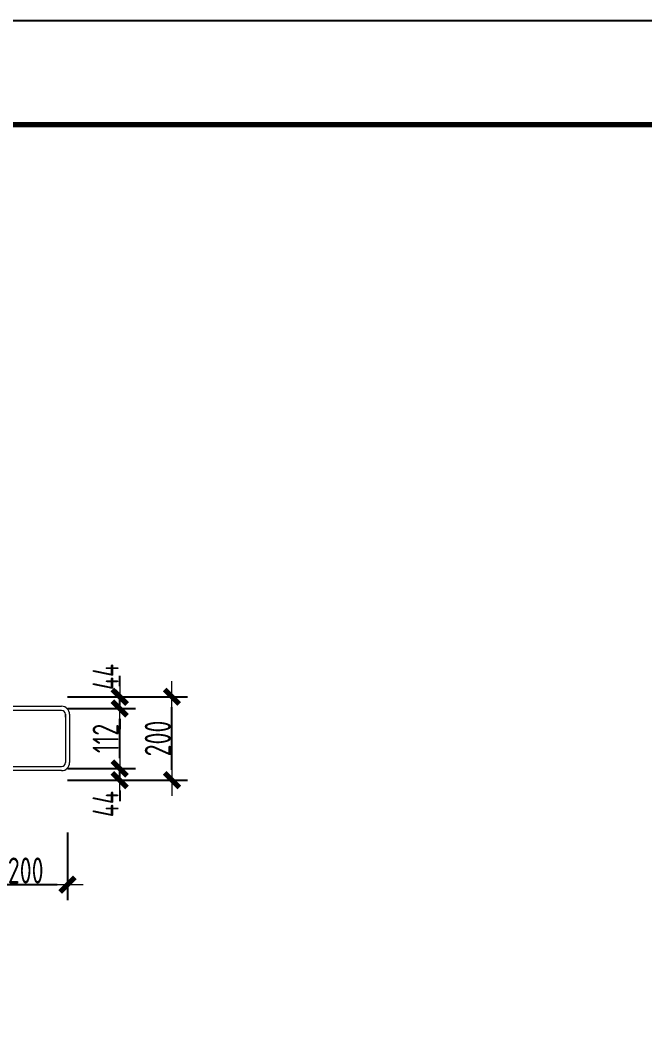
# Model space of a CAD drawing. Extents: x -85320 to 1679916, y -1321939 to 627.
# Drawn here: x 1059363 to 1065340, y -835626 to -825871 of the extents above; entities that cross this region are included whole.
import ezdxf

# ---------------------------------------------------------------- set-up
doc = ezdxf.new("R2010")
doc.units = 0
doc.header["$LTSCALE"] = 1000
for name, color, linetype in [('BORDER', 7, 'Continuous'), ('打印线框', 7, 'Continuous'), ('拉模', 7, 'Continuous')]:
    doc.layers.add(name, color=color, linetype=linetype)
doc.layers.add('预制墙墙身水平筋', color=130, linetype='Continuous', lineweight=18)
doc.layers.add('预制墙详图标注', color=3, linetype='Continuous', lineweight=18)
doc.styles.add('样式 1', font='yjkeng.shx', dxfattribs={"width": 0.7, "bigfont": 'yjkchn.shx'})
doc.dimstyles.new('盈建科结构', dxfattribs={"dimscale": 100, "dimtxt": 2.5, "dimasz": 1, "dimexe": 1.5, "dimexo": 0.625, "dimgap": 0.1, "dimtad": 1, "dimdec": 0, "dimrnd": 1, "dimzin": 0, "dimdsep": 46, "dimtxsty": '样式 1', "dimblk": '_yjkbk', "dimblk1": 'ARCHTICK', "dimblk2": 'ARCHTICK', "dimcen": 0.09, "dimadec": 0, "dimazin": 0, "dimtfac": 1, "dimtdec": 4, "dimtix": 1, "dimtmove": 2, "dimatfit": 3, "dimfxl": 1, "dimtolj": 1, "dimtzin": 0, "dimarcsym": 0})

# ---------------------------------------------------------------- blocks, each defined once
blk = doc.blocks.new('_yjkbk')
blk.add_line((-1, 0), (1.5, 0))
blk.add_lwpolyline([(-0.7, -0.7, 0.5, 0.5, 0), (0.7, 0.7, 0.5, 0.5, 0)], format="xyseb")
blk = doc.blocks.new('*D319')
at = {"layer": 'Defpoints', "color": 0, "transparency": 16777216}
for p in [(1059014.4, -833650.8), (1059814.4, -833650.8), (1059814.4, -834150.8)]:
    blk.add_point(p, dxfattribs=at)
at = {"layer": '预制墙详图标注', "color": 0, "lineweight": -2, "transparency": 16777216}
for p, q in [((1059014.4, -833650.8), (1059014.4, -834300.8)), ((1059814.4, -833650.8), (1059814.4, -834300.8)), ((1059114.4, -834150.8), (1059714.4, -834150.8))]:
    blk.add_line(p, q, dxfattribs=at)
at = {"layer": '预制墙详图标注', "color": 0, "lineweight": -2, "transparency": 16777216, "xscale": 100, "yscale": 100, "zscale": 100, "rotation": 180}
blk.add_blockref('_yjkbk', (1059014.4, -834150.8), dxfattribs=at)
at = {"layer": '预制墙详图标注', "color": 0, "lineweight": -2, "transparency": 16777216, "xscale": 100, "yscale": 100, "zscale": 100}
blk.add_blockref('_yjkbk', (1059814.4, -834150.8), dxfattribs=at)
at = {"layer": '预制墙详图标注', "color": 0, "transparency": 16777216, "insert": (1059414.4, -834140.8), "char_height": 250, "attachment_point": 8, "style": '样式 1'}
blk.add_mtext('\\A1;200', dxfattribs=at)
blk = doc.blocks.new('_ArchTick')
at = {"color": 0, "linetype": 'ByBlock', "const_width": 0.4}
blk.add_lwpolyline([(-0.5, -0.5), (0.5, 0.5)], dxfattribs=at)
blk = doc.blocks.new('*D320')
at = {"layer": 'Defpoints', "color": 0, "transparency": 16777216}
for p in [(1059814.4, -833038.8), (1060314.4, -833038.8), (1059814.4, -833150.8)]:
    blk.add_point(p, dxfattribs=at)
at = {"layer": '预制墙详图标注', "color": 0, "lineweight": -2, "transparency": 16777216}
for p, q in [((1060314.4, -832938.8), (1060314.4, -832838.8)), ((1059814.4, -833038.8), (1060464.4, -833038.8)), ((1060314.4, -833150.8), (1060314.4, -833038.8)), ((1059814.4, -833150.8), (1060464.4, -833150.8)), ((1060314.4, -833250.8), (1060314.4, -833350.8))]:
    blk.add_line(p, q, dxfattribs=at)
at = {"layer": '预制墙详图标注', "color": 0, "lineweight": -2, "transparency": 16777216, "xscale": 100, "yscale": 100, "zscale": 100}
for p, rotation in [((1060314.4, -833038.8), 270), ((1060314.4, -833150.8), 90)]:
    blk.add_blockref('_yjkbk', p, dxfattribs=dict(at, rotation=rotation))
at = {"layer": '预制墙详图标注', "color": 0, "transparency": 16777216, "insert": (1060304.4, -833379.7), "char_height": 250, "attachment_point": 8, "rotation": 90, "style": '样式 1'}
blk.add_mtext('\\A1;44', dxfattribs=at)
blk = doc.blocks.new('*D321')
at = {"layer": 'Defpoints', "color": 0, "transparency": 16777216}
for p in [(1059814.4, -832462.8), (1060314.4, -832462.8), (1059814.4, -833038.8)]:
    blk.add_point(p, dxfattribs=at)
at = {"layer": '预制墙详图标注', "color": 0, "lineweight": -2, "transparency": 16777216}
for p, q in [((1059814.4, -832462.8), (1060464.4, -832462.8)), ((1060314.4, -832938.8), (1060314.4, -832562.8)), ((1059814.4, -833038.8), (1060464.4, -833038.8))]:
    blk.add_line(p, q, dxfattribs=at)
at = {"layer": '预制墙详图标注', "color": 0, "lineweight": -2, "transparency": 16777216, "xscale": 100, "yscale": 100, "zscale": 100}
for p, rotation in [((1060314.4, -832462.8), 90), ((1060314.4, -833038.8), 270)]:
    blk.add_blockref('_yjkbk', p, dxfattribs=dict(at, rotation=rotation))
at = {"layer": '预制墙详图标注', "color": 0, "transparency": 16777216, "insert": (1060304.4, -832750.8), "char_height": 250, "attachment_point": 8, "rotation": 90, "style": '样式 1'}
blk.add_mtext('\\A1;112', dxfattribs=at)
blk = doc.blocks.new('*D322')
at = {"layer": 'Defpoints', "color": 0, "transparency": 16777216}
for p in [(1059814.4, -832350.8), (1060314.4, -832350.8), (1059814.4, -832462.8)]:
    blk.add_point(p, dxfattribs=at)
at = {"layer": '预制墙详图标注', "color": 0, "lineweight": -2, "transparency": 16777216}
for p, q in [((1060314.4, -832250.8), (1060314.4, -832150.8)), ((1059814.4, -832350.8), (1060464.4, -832350.8)), ((1060314.4, -832462.8), (1060314.4, -832350.8)), ((1059814.4, -832462.8), (1060464.4, -832462.8)), ((1060314.4, -832562.8), (1060314.4, -832662.8))]:
    blk.add_line(p, q, dxfattribs=at)
at = {"layer": '预制墙详图标注', "color": 0, "lineweight": -2, "transparency": 16777216, "xscale": 100, "yscale": 100, "zscale": 100}
for p, rotation in [((1060314.4, -832350.8), 270), ((1060314.4, -832462.8), 90)]:
    blk.add_blockref('_yjkbk', p, dxfattribs=dict(at, rotation=rotation))
at = {"layer": '预制墙详图标注', "color": 0, "transparency": 16777216, "insert": (1060304.4, -832161.1), "char_height": 250, "attachment_point": 8, "rotation": 90, "style": '样式 1'}
blk.add_mtext('\\A1;44', dxfattribs=at)
blk = doc.blocks.new('*D323')
at = {"layer": 'Defpoints', "color": 0, "transparency": 16777216}
for p in [(1060314.4, -832350.8), (1060814.4, -832350.8), (1060314.4, -833150.8)]:
    blk.add_point(p, dxfattribs=at)
at = {"layer": '预制墙详图标注', "color": 0, "lineweight": -2, "transparency": 16777216}
for p, q in [((1060376.9, -832350.8), (1060964.4, -832350.8)), ((1060814.4, -833050.8), (1060814.4, -832450.8)), ((1060376.9, -833150.8), (1060964.4, -833150.8))]:
    blk.add_line(p, q, dxfattribs=at)
at = {"layer": '预制墙详图标注', "color": 0, "lineweight": -2, "transparency": 16777216, "xscale": 100, "yscale": 100, "zscale": 100}
for p, rotation in [((1060814.4, -832350.8), 90), ((1060814.4, -833150.8), 270)]:
    blk.add_blockref('_yjkbk', p, dxfattribs=dict(at, rotation=rotation))
at = {"layer": '预制墙详图标注', "color": 0, "transparency": 16777216, "insert": (1060804.4, -832750.8), "char_height": 250, "attachment_point": 8, "rotation": 90, "style": '样式 1'}
blk.add_mtext('\\A1;200', dxfattribs=at)
blk = doc.blocks.new('图框1')
at = {"layer": 'BORDER', "const_width": 50}
blk.add_lwpolyline([(1377778.9, -823088.7), (1377778.9, -783088.7), (1433678.9, -783088.7), (1433678.9, -823088.7)], close=True, dxfattribs=at)
blk = doc.blocks.new('闭口右')
at = {"layer": '预制墙墙身水平筋', "lineweight": 18}
for p, q in [((1039314.4, -832442.8), (1040057.8, -832442.8)), ((1039314.4, -832442.8), (1040057.8, -832442.8)), ((1039314.4, -832442.8), (1040057.8, -832442.8)), ((1039314.4, -832442.8), (1040057.8, -832442.8)), ((1039314.4, -832442.8), (1040057.8, -832442.8)), ((1039314.4, -832442.8), (1040057.8, -832442.8)), ((1039314.4, -832442.8), (1040057.8, -832442.8)), ((1039314.4, -832442.8), (1040057.8, -832442.8)), ((1039314.4, -832442.8), (1040057.8, -832442.8)), ((1039314.4, -832442.8), (1040057.8, -832442.8)), ((1039314.4, -832442.8), (1040057.8, -832442.8)), ((1039314.4, -832442.8), (1040057.8, -832442.8)), ((1039314.4, -832442.8), (1040057.8, -832442.8)), ((1039314.4, -832442.8), (1040057.8, -832442.8)), ((1039314.4, -832442.8), (1040057.8, -832442.8)), ((1040057.8, -832482.8), (1039314.4, -832482.8)), ((1040057.8, -832482.8), (1039314.4, -832482.8)), ((1040057.8, -832482.8), (1039314.4, -832482.8)), ((1040057.8, -832482.8), (1039314.4, -832482.8)), ((1040057.8, -832482.8), (1039314.4, -832482.8)), ((1040057.8, -832482.8), (1039314.4, -832482.8)), ((1040057.8, -832482.8), (1039314.4, -832482.8)), ((1040057.8, -832482.8), (1039314.4, -832482.8)), ((1040057.8, -832482.8), (1039314.4, -832482.8)), ((1040057.8, -832482.8), (1039314.4, -832482.8)), ((1040057.8, -832482.8), (1039314.4, -832482.8)), ((1040057.8, -832482.8), (1039314.4, -832482.8)), ((1040057.8, -832482.8), (1039314.4, -832482.8)), ((1040057.8, -832482.8), (1039314.4, -832482.8)), ((1040057.8, -832482.8), (1039314.4, -832482.8)), ((1040094.4, -832547.7), (1040094.4, -832519.4)), ((1040094.4, -832547.7), (1040094.4, -832519.4)), ((1040094.4, -832547.7), (1040094.4, -832519.4)), ((1040094.4, -832547.7), (1040094.4, -832519.4)), ((1040094.4, -832547.7), (1040094.4, -832519.4)), ((1040094.4, -832547.7), (1040094.4, -832519.4)), ((1040094.4, -832547.7), (1040094.4, -832519.4)), ((1040094.4, -832547.7), (1040094.4, -832519.4)), ((1040094.4, -832547.7), (1040094.4, -832519.4)), ((1040094.4, -832547.7), (1040094.4, -832519.4)), ((1040094.4, -832547.7), (1040094.4, -832519.4)), ((1040094.4, -832547.7), (1040094.4, -832519.4)), ((1040094.4, -832547.7), (1040094.4, -832519.4)), ((1040094.4, -832547.7), (1040094.4, -832519.4)), ((1040094.4, -832547.7), (1040094.4, -832519.4)), ((1040134.4, -832519.4), (1040134.4, -832547.7)), ((1040134.4, -832519.4), (1040134.4, -832547.7)), ((1040134.4, -832519.4), (1040134.4, -832547.7)), ((1040134.4, -832519.4), (1040134.4, -832547.7)), ((1040134.4, -832519.4), (1040134.4, -832547.7)), ((1040134.4, -832519.4), (1040134.4, -832547.7)), ((1040134.4, -832519.4), (1040134.4, -832547.7)), ((1040134.4, -832519.4), (1040134.4, -832547.7)), ((1040134.4, -832519.4), (1040134.4, -832547.7)), ((1040134.4, -832519.4), (1040134.4, -832547.7)), ((1040134.4, -832519.4), (1040134.4, -832547.7)), ((1040134.4, -832519.4), (1040134.4, -832547.7)), ((1040134.4, -832519.4), (1040134.4, -832547.7)), ((1040134.4, -832519.4), (1040134.4, -832547.7)), ((1040134.4, -832519.4), (1040134.4, -832547.7)), ((1039314.4, -833018.8), (1040057.8, -833018.8)), ((1039314.4, -833018.8), (1040057.8, -833018.8)), ((1039314.4, -833018.8), (1040057.8, -833018.8)), ((1039314.4, -833018.8), (1040057.8, -833018.8)), ((1039314.4, -833018.8), (1040057.8, -833018.8)), ((1039314.4, -833018.8), (1040057.8, -833018.8)), ((1039314.4, -833018.8), (1040057.8, -833018.8)), ((1039314.4, -833018.8), (1040057.8, -833018.8)), ((1039314.4, -833018.8), (1040057.8, -833018.8)), ((1039314.4, -833018.8), (1040057.8, -833018.8)), ((1039314.4, -833018.8), (1040057.8, -833018.8)), ((1039314.4, -833018.8), (1040057.8, -833018.8)), ((1039314.4, -833018.8), (1040057.8, -833018.8)), ((1039314.4, -833018.8), (1040057.8, -833018.8)), ((1039314.4, -833018.8), (1040057.8, -833018.8)), ((1040057.8, -833058.8), (1039314.4, -833058.8))]:
    blk.add_line(p, q, dxfattribs=at)
at = {"layer": '预制墙墙身水平筋', "color": 4}
for p, q in [((1040094.4, -832519.4), (1040094.4, -832982.3)), ((1040134.4, -832519.4), (1040134.4, -832982.3))]:
    blk.add_line(p, q, dxfattribs=at)
at = {"layer": '预制墙墙身水平筋', "lineweight": 18}
for centre, radius, start, end in [((1040057.8, -832519.4), 76.6, 360, 90), ((1040057.8, -832519.4), 76.6, 360, 90), ((1040057.8, -832519.4), 76.6, 360, 90), ((1040057.8, -832519.4), 76.6, 360, 90), ((1040057.8, -832519.4), 76.6, 360, 90), ((1040057.8, -832519.4), 76.6, 360, 90), ((1040057.8, -832519.4), 76.6, 360, 90), ((1040057.8, -832519.4), 76.6, 360, 90), ((1040057.8, -832519.4), 76.6, 360, 90), ((1040057.8, -832519.4), 76.6, 360, 90), ((1040057.8, -832519.4), 76.6, 360, 90), ((1040057.8, -832519.4), 76.6, 360, 90), ((1040057.8, -832519.4), 76.6, 360, 90), ((1040057.8, -832519.4), 76.6, 360, 90), ((1040057.8, -832519.4), 36.6, 360, 90), ((1040057.8, -832519.4), 36.6, 360, 90), ((1040057.8, -832519.4), 36.6, 360, 90), ((1040057.8, -832519.4), 36.6, 360, 90), ((1040057.8, -832519.4), 36.6, 360, 90), ((1040057.8, -832519.4), 36.6, 360, 90), ((1040057.8, -832519.4), 36.6, 360, 90), ((1040057.8, -832519.4), 36.6, 360, 90), ((1040057.8, -832519.4), 36.6, 360, 90), ((1040057.8, -832519.4), 36.6, 360, 90), ((1040057.8, -832519.4), 36.6, 360, 90), ((1040057.8, -832519.4), 36.6, 360, 90), ((1040057.8, -832519.4), 36.6, 360, 90), ((1040057.8, -832519.4), 36.6, 360, 90), ((1040057.8, -832982.3), 36.6, 270, 0), ((1040057.8, -832982.3), 76.6, 270, 0), ((1040057.8, -832982.3), 36.6, 270, 0), ((1040057.8, -832982.3), 76.6, 270, 0), ((1040057.8, -832982.3), 36.6, 270, 0), ((1040057.8, -832982.3), 76.6, 270, 0), ((1040057.8, -832982.3), 36.6, 270, 0), ((1040057.8, -832982.3), 76.6, 270, 0), ((1040057.8, -832982.3), 36.6, 270, 0), ((1040057.8, -832982.3), 76.6, 270, 0), ((1040057.8, -832982.3), 36.6, 270, 0), ((1040057.8, -832982.3), 76.6, 270, 0), ((1040057.8, -832982.3), 36.6, 270, 0), ((1040057.8, -832982.3), 76.6, 270, 0), ((1040057.8, -832982.3), 36.6, 270, 0), ((1040057.8, -832982.3), 76.6, 270, 0), ((1040057.8, -832982.3), 36.6, 270, 0), ((1040057.8, -832982.3), 76.6, 270, 0), ((1040057.8, -832982.3), 36.6, 270, 0), ((1040057.8, -832982.3), 76.6, 270, 0), ((1040057.8, -832982.3), 36.6, 270, 0), ((1040057.8, -832982.3), 76.6, 270, 0), ((1040057.8, -832982.3), 36.6, 270, 0), ((1040057.8, -832982.3), 76.6, 270, 0), ((1040057.8, -832982.3), 36.6, 270, 0), ((1040057.8, -832982.3), 76.6, 270, 0), ((1040057.8, -832982.3), 36.6, 270, 0), ((1040057.8, -832982.3), 76.6, 270, 0)]:
    blk.add_arc(centre, radius, start, end, dxfattribs=at)

msp = doc.modelspace()

# ---------------------------------------------------------------- linework, layer by layer
at = {"layer": '打印线框', "color": 1}
msp.add_lwpolyline([(1023539.778, -867870.962), (1023539.778, -825870.962), (1082939.778, -825870.962), (1082939.778, -867870.962)], close=True, dxfattribs=at)

# ---------------------------------------------------------------- block references
at = {"layer": '拉模', "color": 3}
msp.add_blockref('图框1', (-351739.171, -43782.267), dxfattribs=at)
at = {"layer": '预制墙墙身水平筋', "color": 4}
msp.add_blockref('闭口右', (19700, 0), dxfattribs=at)

# ---------------------------------------------------------------- dimensions: what is measured, and where the dimension line sits
at = {"layer": '预制墙详图标注'}
for base, p1, p2, picture, middle in [((1060314.371, -832350.848), (1059814.371, -832462.848), (1059814.371, -832350.848), '*D322', (1060179.371, -832161.133)), ((1060314.371, -833038.848), (1059814.371, -833150.848), (1059814.371, -833038.848), '*D320', (1060179.371, -833379.694))]:
    dim = msp.add_linear_dim(base=base, p1=p1, p2=p2, angle=90, text='44', dimstyle='盈建科结构', override={"dimexo": 0, "dimlfac": 0.25, "dimrnd": 5}, dxfattribs=at)
    dim.commit()
    dim.dimension.update_dxf_attribs({"geometry": picture, "text_midpoint": middle, "dimtype": 161})
for p1, p2, override, picture, middle in [((1060314.371, -833150.848), (1060314.371, -832350.848), {"dimscale": 100, "dimtxt": 2.5, "dimasz": 1, "dimexe": 1.5, "dimexo": 0.625, "dimgap": 0.1, "dimtad": 1, "dimlfac": 0.25, "dimrnd": 5, "dimdle": 0, "dimtix": 1, "dimfxlon": 0}, '*D323', (1060679.371, -832750.848)), ((1059014.371, -833650.848), (1059814.371, -833650.848), {"dimscale": 100, "dimtxt": 2.5, "dimasz": 1, "dimexe": 1.5, "dimexo": 0, "dimgap": 0.1, "dimtad": 1, "dimlfac": 0.25, "dimrnd": 5, "dimdle": 0, "dimfxlon": 0}, '*D319', (1059414.371, -834015.848))]:
    dim = msp.add_aligned_dim(p1=p1, p2=p2, distance=-500, dimstyle='盈建科结构', override=override, dxfattribs=at)
    dim.commit()
    dim.dimension.update_dxf_attribs({"geometry": picture, "text_midpoint": middle})
dim = msp.add_aligned_dim(p1=(1059814.371, -833038.848), p2=(1059814.371, -832462.848), distance=-500, text='112', dimstyle='盈建科结构', override={"dimscale": 100, "dimtxt": 2.5, "dimasz": 1, "dimexe": 1.5, "dimexo": 0, "dimgap": 0.1, "dimtad": 1, "dimlfac": 0.25, "dimrnd": 5, "dimdle": 0, "dimfxlon": 0}, dxfattribs=at)
dim.commit()
dim.dimension.update_dxf_attribs({"geometry": '*D321', "text_midpoint": (1060179.371, -832750.848)})

doc.saveas('drawing.dxf')
